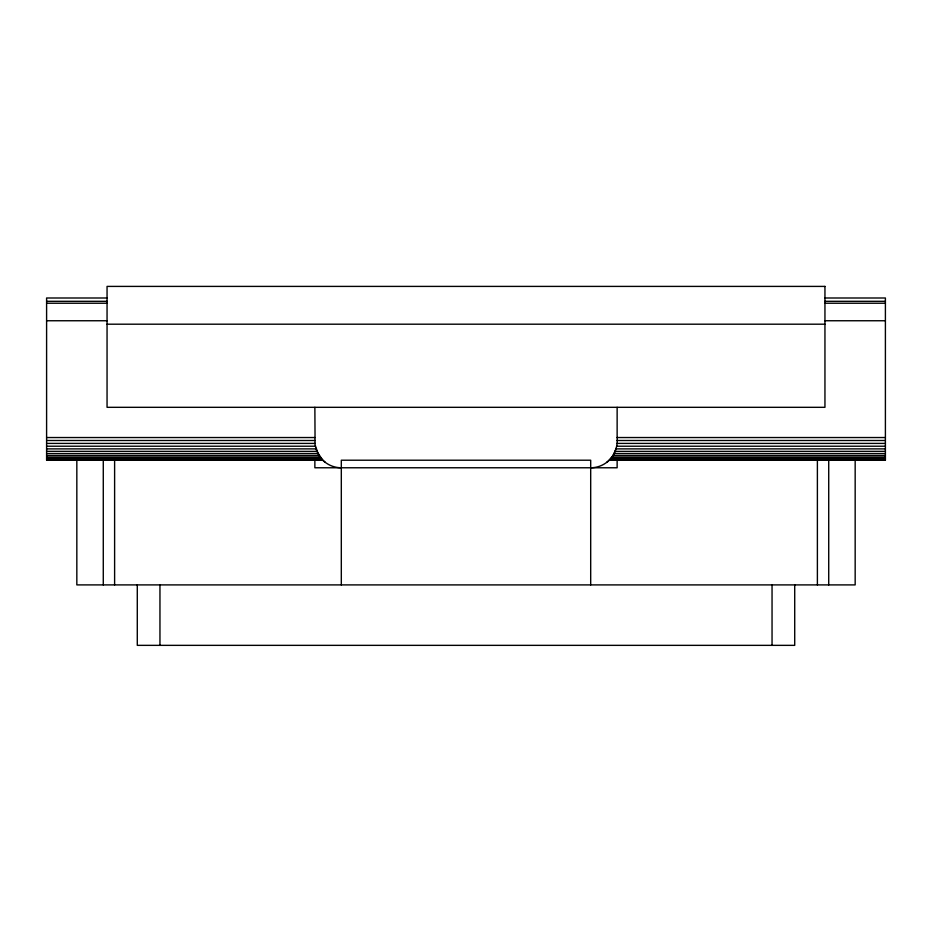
<?xml version="1.0" encoding="UTF-8"?>
<svg xmlns="http://www.w3.org/2000/svg" width="932" height="932" viewBox="0 0 932 932"><rect width="100%" height="100%" fill="white"/><g stroke="black" fill="none" stroke-linecap="round" stroke-linejoin="round"><path stroke-width="1.4" d="M606.79 462.307C613.209 457.367 617.124 449.422 617.135 441.325L617.135 407.319M590.69 467.771A26.445 26.445 0 0 0 613.594 454.548L616.238 448.164M107.052 297.995L46.6 297.995L46.6 460.21L322.612 460.024L325.21 462.307M824.948 297.995L885.4 297.995L885.4 460.21L609.388 460.024L885.4 460.024M46.6 301.304L107.052 301.304M824.948 301.304L885.4 301.304M46.6 303.226L107.052 303.226M824.948 303.226L885.4 303.226M46.6 320.748L107.052 320.748M824.948 320.748L885.4 320.748M107.052 324.196L824.948 324.196M46.6 437.539L314.865 437.539M617.135 437.539L885.4 437.539M46.6 440.498L314.865 440.498M617.135 440.498L885.4 440.498M46.6 443.411L315.004 443.411M616.996 443.411L885.4 443.411M46.6 446.218L315.377 446.218M616.623 446.218L885.4 446.218M46.6 448.886L316.018 448.886M615.982 448.886L885.4 448.886M46.6 451.356L316.88 451.403L322.612 460.024L46.6 460.024M615.12 451.403L885.4 451.356M46.6 453.581L317.94 453.581M614.06 453.581L885.4 453.581M46.6 455.538L319.07 455.538M612.93 455.538L885.4 455.538M46.6 457.193L320.177 457.193M611.823 457.193L885.4 457.193M46.6 458.497L321.272 458.497M610.728 458.497L885.4 458.497M46.6 459.453L322.111 459.453M609.889 459.453L885.4 459.453M314.865 407.319L315.086 444.774L318.406 454.548A26.445 26.445 0 0 0 341.31 467.771M315.762 448.164L316.88 451.403M855.168 460.21L855.168 584.9L76.832 584.9L76.832 460.21M828.723 460.21L828.723 584.9M817.387 460.21L817.387 584.9M794.716 584.9L794.716 645.352L137.284 645.352L137.284 584.9M772.046 584.9L772.046 645.352M617.135 460.21L617.135 467.771L314.865 467.771L314.865 460.21M590.69 584.9L590.69 460.21L341.31 460.21L341.31 584.9M159.955 584.9L159.955 645.352M114.613 460.21L114.613 584.9M103.277 460.21L103.277 584.9M824.948 286.404L107.052 286.404L107.052 407.319L824.948 407.319L824.948 286.404"/></g></svg>
